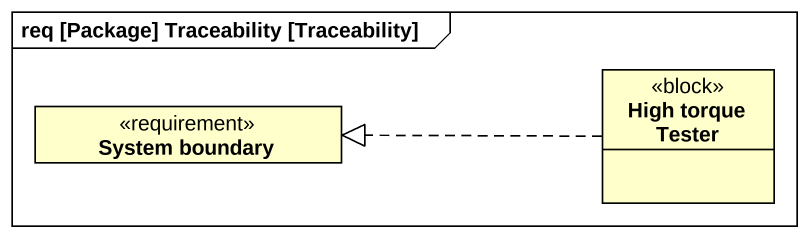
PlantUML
@startuml
mainframe req [Package] Traceability [Traceability]
hide circle
hide empty members
class "High torque Tester" as High_torque_Tester <<block>>
class "System boundary" as System_boundary <<requirement>>
High_torque_Tester .left.|> System_boundary
@enduml
